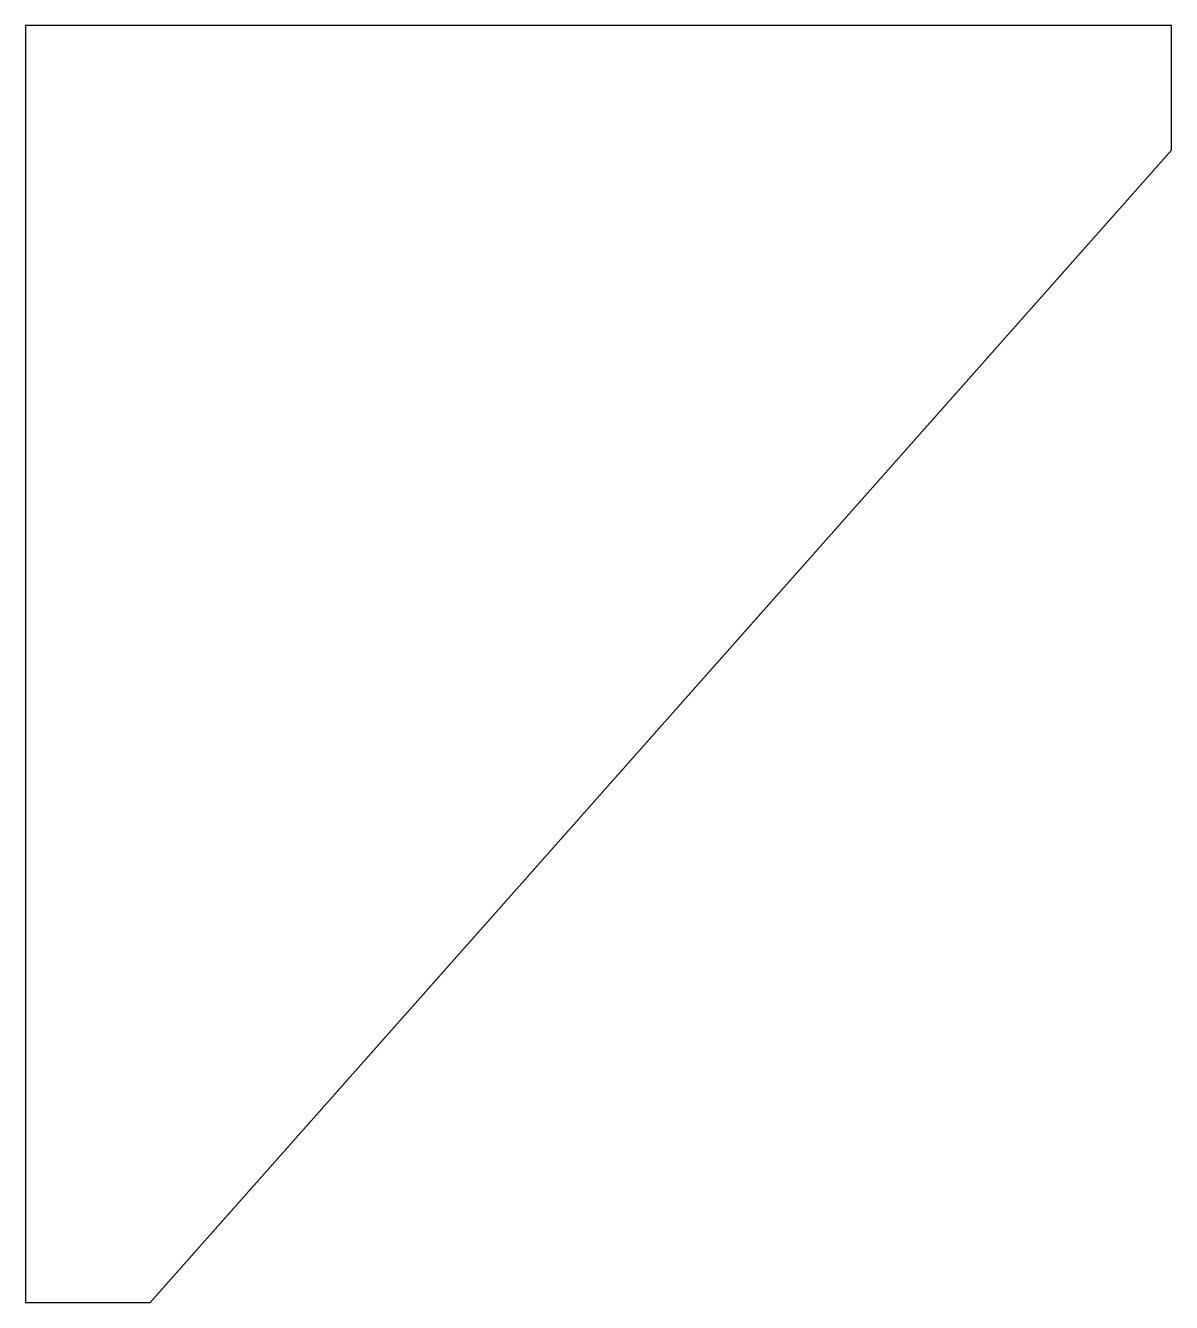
# Model space of a CAD drawing. Header units: millimetres. Extents: x 0 to 92, y -102 to 0.
import ezdxf

# ---------------------------------------------------------------- set-up
doc = ezdxf.new("R2010")
doc.units = ezdxf.units.MM

msp = doc.modelspace()

# ---------------------------------------------------------------- linework, layer by layer
at = {"color": 7, "linetype": 'Continuous', "lineweight": 25}
for p, q in [((0, 0), (0, -102.5)), ((92, 0), (0, 0)), ((92, -10), (92, 0)), ((10, -102.5), (92, -10)), ((0, -102.5), (10, -102.5))]:
    msp.add_line(p, q, dxfattribs=at)

doc.saveas('drawing.dxf')
